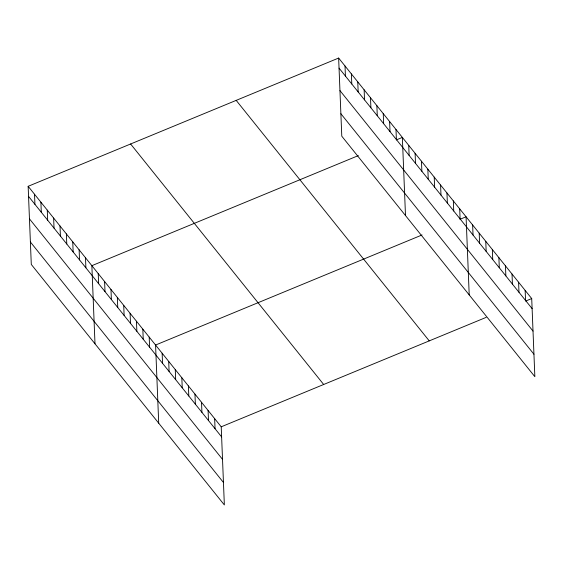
<?xml version="1.0" encoding="UTF-8"?>
<svg xmlns="http://www.w3.org/2000/svg" width="563" height="563" viewBox="0 0 563 563"><rect width="100%" height="100%" fill="white"/><g stroke="black" fill="none" stroke-linecap="round" stroke-linejoin="round"><path stroke-width="0.84" d="M28.15 186.311L221.217 426.81L224.356 504.948L31.289 264.441L28.15 186.311L338.644 58.052L531.711 298.559L534.85 376.689L341.783 136.19L338.644 58.052M358.335 155.606L91.86 265.673L94.999 343.81M396.289 139.927L402.355 137.421L405.494 215.559M422.046 234.968L155.571 345.042L158.71 423.172M459.999 219.296L466.073 216.783L469.211 294.921M221.217 426.81L486.172 317.37M525.638 301.064L531.711 298.559M339.053 68.137L532.119 308.644M339.953 90.594L533.02 331.1M340.882 113.733L533.949 354.233M236.186 100.376L429.245 340.882M130.616 143.987L323.676 384.487M28.558 196.396L221.618 436.895M29.459 218.852L222.519 459.352M30.388 241.984L223.455 482.491M525.145 290.381L525.553 300.466M518.586 282.204L518.987 292.288M512.02 274.026L512.421 284.111M505.454 265.849L505.863 275.933M498.888 257.671L499.297 267.756M492.329 249.493L492.731 259.578M485.763 241.316L486.165 251.401M479.197 233.138L479.606 243.223M472.631 224.961L473.04 235.045M459.697 208.852L460.105 218.937M453.328 200.914L453.736 210.998M446.959 192.975L447.36 203.06M440.583 185.037L440.991 195.122M434.214 177.106L434.622 187.19M427.845 169.167L428.246 179.252M421.469 161.229L421.877 171.314M415.1 153.291L415.508 163.376M408.731 145.36L409.132 155.444M395.986 129.483L396.394 139.568M389.617 121.545L390.018 131.629M383.248 113.613L383.649 123.698M376.872 105.675L377.28 115.76M370.503 97.737L370.904 107.822M364.134 89.798L364.535 99.883M357.758 81.867L358.167 91.952M351.389 73.929L351.798 84.014M345.02 65.991L345.422 76.075M214.651 418.633L215.059 428.717M208.085 410.455L208.493 420.54M201.526 402.278L201.927 412.362M194.96 394.1L195.361 404.185M188.394 385.922L188.802 396.007M181.828 377.745L182.236 387.83M175.269 369.567L175.67 379.652M168.703 361.397L169.104 371.481M162.137 353.219L162.545 363.304M149.202 337.103L149.61 347.188M142.833 329.165L143.234 339.25M136.457 321.227L136.865 331.311M130.088 313.295L130.496 323.38M123.719 305.357L124.12 315.442M117.343 297.419L117.751 307.504M110.974 289.481L111.383 299.565M104.605 281.549L105.007 291.634M98.229 273.611L98.638 283.696M85.492 257.734L85.893 267.819M79.123 249.803L79.524 259.888M72.747 241.865L73.155 251.95M66.378 233.926L66.779 244.011M60.009 225.988L60.41 236.073M53.633 218.057L54.041 228.142M47.264 210.119L47.665 220.203M40.895 202.18L41.296 212.265M34.519 194.242L34.927 204.327"/></g></svg>
